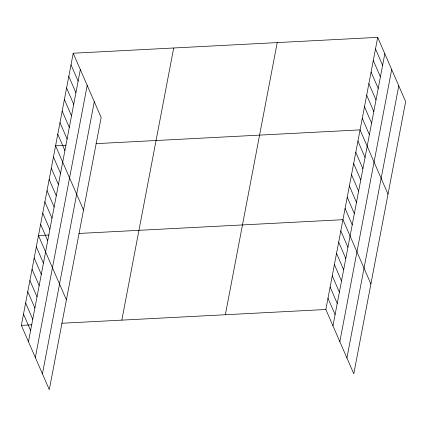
<?xml version="1.0" encoding="UTF-8"?>
<svg xmlns="http://www.w3.org/2000/svg" width="427" height="427" viewBox="0 0 427 427"><rect width="100%" height="100%" fill="white"/><g stroke="black" fill="none" stroke-linecap="round" stroke-linejoin="round"><path stroke-width="0.64" d="M73.209 53.226L101.156 117.5L49.297 389.643L21.35 325.369L73.209 53.226L377.703 37.357L405.65 101.631L353.791 373.774L325.844 309.5L377.703 37.357M28.465 341.733L80.324 69.585M35.34 357.543L87.199 85.4M42.422 373.833L94.282 101.69M121.834 320.133L173.693 47.989M225.36 314.736L277.219 42.593M332.959 325.86L384.818 53.717M339.833 341.675L391.692 69.526M346.916 357.965L398.775 85.816M66.02 145.212L55.579 145.756L83.527 210.031M96.032 143.648L360.068 129.883L388.015 194.157M48.902 235.021L38.462 235.565L66.409 299.839M78.92 233.457L342.956 219.691L370.903 283.966M21.35 325.369L31.79 324.824M61.803 323.26L325.844 309.5M375.498 48.918L382.613 65.283M373.294 60.485L380.409 76.849M371.09 72.051L378.205 88.416M368.885 83.617L376 99.982M366.681 95.184L373.796 111.548M364.477 106.75L371.591 123.115M362.272 118.316L369.387 134.681M357.933 141.107L365.042 157.472M355.792 152.338L362.907 168.697M353.652 163.562L360.767 179.922M351.512 174.787L358.627 191.152M349.371 186.012L356.486 202.377M347.236 197.242L354.351 213.601M345.096 208.467L352.211 224.826M340.815 230.916L347.93 247.281M338.675 242.146L345.79 258.506M336.54 253.371L343.655 269.731M334.4 264.596L341.515 280.955M332.259 275.821L339.374 292.185M330.119 287.045L337.234 303.41M327.979 298.276L335.094 314.635M71.005 64.792L78.12 81.151M68.8 76.358L75.915 92.718M66.596 87.925L73.711 104.284M64.397 99.491L71.506 115.85M62.193 111.057L69.302 127.417M59.988 122.624L67.103 138.983M57.784 134.19L64.899 150.55M53.439 156.981L60.554 173.341M51.299 168.206L58.414 184.571M49.158 179.431L56.273 195.796M47.023 190.661L54.133 207.02M44.883 201.886L51.998 218.245M42.743 213.11L49.858 229.475M40.602 224.335L47.717 240.7M36.327 246.79L43.437 263.149M34.187 258.015L41.302 274.374M32.046 269.24L39.161 285.604M29.906 280.47L37.021 296.829M27.766 291.694L34.881 308.054M25.631 302.919L32.74 319.279M23.49 314.144L30.605 330.509"/></g></svg>
